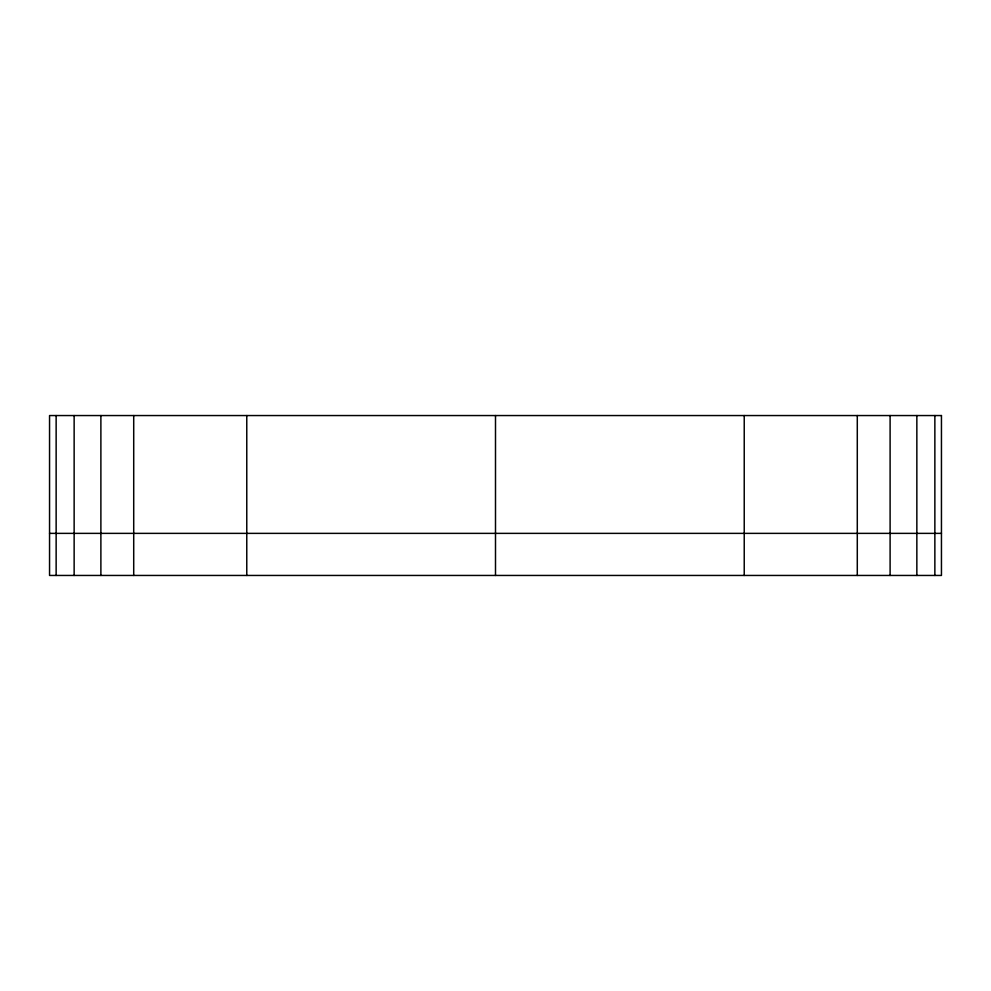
<?xml version="1.0" encoding="UTF-8"?>
<svg xmlns="http://www.w3.org/2000/svg" width="991" height="991" viewBox="0 0 991 991"><rect width="100%" height="100%" fill="white"/><g stroke="black" fill="none" stroke-linecap="round" stroke-linejoin="round"><path stroke-width="1.49" d="M49.55 533.369L941.45 533.369M934.86 415.551L934.86 575.449M916.848 415.551L916.848 575.449M890.104 415.551L890.104 575.449M857.289 415.551L857.289 575.449M744.229 415.551L744.229 575.449M495.5 415.551L495.5 575.449M246.771 415.551L246.771 575.449M133.711 415.551L133.711 575.449M100.884 415.551L100.884 575.449M74.139 415.551L74.139 575.449M56.14 415.551L56.14 575.449M941.45 415.551L49.55 415.551L49.55 575.449L941.45 575.449L941.45 415.551"/></g></svg>
